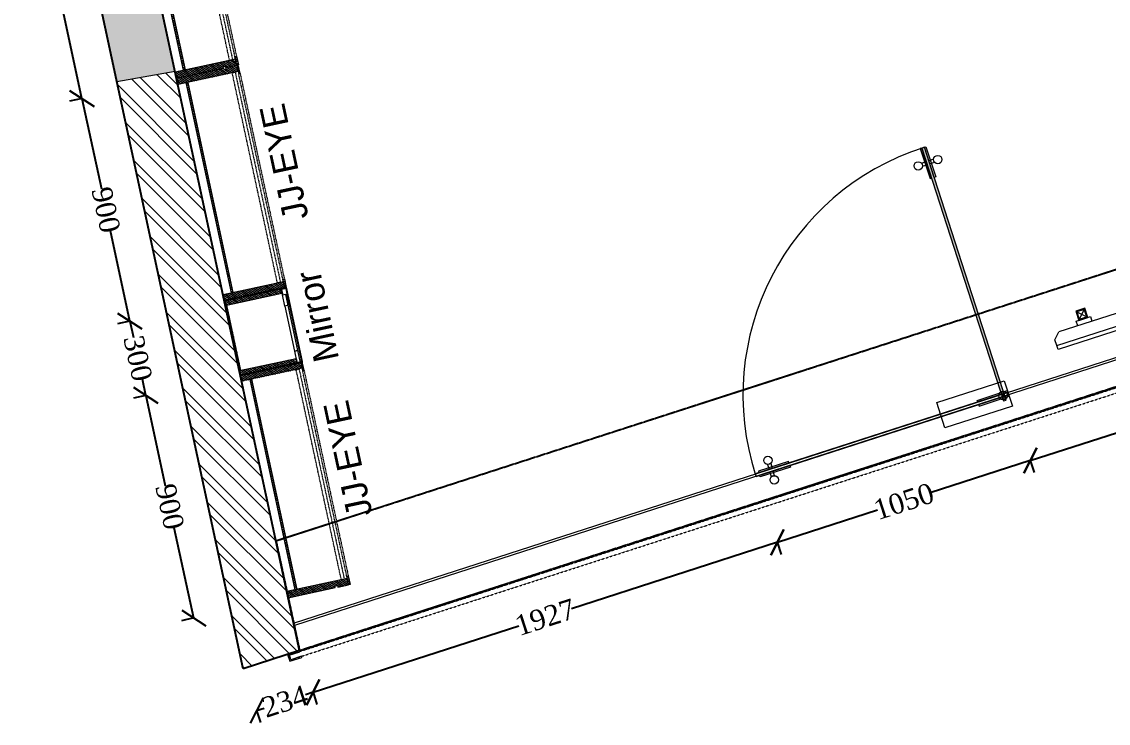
# Model space of a CAD drawing. Header units: millimetres. Extents: x 247811 to 254473, y -206991 to -192801.
# Drawn here: x 247948 to 252239, y -206991 to -204218 of the extents above; entities that cross this region are included whole.
import ezdxf

# ---------------------------------------------------------------- set-up
doc = ezdxf.new("R2010")
doc.units = ezdxf.units.MM
doc.header["$LTSCALE"] = 0.1
doc.header["$MEASUREMENT"] = 0
doc.header["$PDMODE"] = 3
for name, pattern in [('a_p6_plan_L18$0$HIDDEN', [0.375, 0.25, -0.125]), ('ACAD_ISO03W100', [30, 12, -18]), ('HIDDEN', [0.375, 0.25, -0.125])]:
    doc.linetypes.add(name, pattern=pattern)
for name, color, linetype, lineweight in [('A-DIM', 31, 'Continuous', 15), ('Column', 243, 'Continuous', 9), ('Floor-Unit', 1, 'Continuous', 13), ('Glass-FrontGlazing', 150, 'Continuous', 20), ('LENS_GLASS', 4, 'Continuous', 5), ('LENS_HATCH_WALL', 251, 'Continuous', 5), ('LENS_TEXT', 4, 'Continuous', 5), ('LN-ELEVATION-1', 81, 'Continuous', 13), ('LN-ELEVATION-2', 103, 'Continuous', 20), ('LN-ELEVATION-3', 125, 'a_p6_plan_L18$0$HIDDEN', 18), ('LN-ELEVATION-4', 145, 'Continuous', 13), ('LN-HATCH', 251, 'Continuous', 0), ('Mirror', 4, 'Continuous', 15), ('shutter', 8, 'Continuous', 18), ('TV', 3, 'Continuous', 18)]:
    doc.layers.add(name, color=color, linetype=linetype, lineweight=lineweight)
doc.layers.add('BEAM', color=5, linetype='Continuous')
doc.layers.add('wall', color=5, linetype='Continuous')
doc.layers.add('Column hatch', color=252, linetype='Continuous', lineweight=20, true_color=0x8a8a8a)
doc.styles.add('LK by Kuldeepak', font='times.ttf')
doc.styles.get("Standard").update_dxf_attribs({"font": 'arial.ttf'})
doc.dimstyles.new('LK BY KULDEEPAK', dxfattribs={"dimtxt": 80, "dimasz": 80, "dimexe": 50, "dimexo": 1, "dimtad": 0, "dimdec": 0, "dimtxsty": 'LK by Kuldeepak', "dimblk": 'OBLIQUE', "dimcen": 2.5, "dimclrd": 250, "dimclre": 250, "dimclrt": 256, "dimadec": 0, "dimazin": 0, "dimtfac": 1, "dimtdec": 0, "dimtmove": 0, "dimatfit": 3, "dimfxl": 1, "dimarcsym": 0})
pattern_1 = [(45, (4208834.247, 1706614.74), (-4.4901280605, 4.4901280605), [])]
pattern_2 = [(45, (4209134.247, 1706614.74), (-4.4901280605, 4.4901280605), [])]

# ---------------------------------------------------------------- blocks, each defined once
blk = doc.blocks.new('GFCHGFD')
at = {"layer": 'LN-HATCH', "ltscale": 0.5}
h = blk.add_hatch(dxfattribs=at)
h.set_pattern_fill('ANSI31', color=256, scale=2)
h.set_pattern_definition([(45, (4060433.7416, 1708720.787), (-4.4901280605, 4.4901280605), [])])
h.paths.add_polyline_path([(212.9, 101.3), (230.9, 101.3), (230.9, -127.7), (212.9, -127.7)])
h.paths.add_polyline_path([(230.9, 95.3), (494.9, 95.3), (494.9, 101.3), (230.9, 101.3)])
h.paths.add_polyline_path([(512.9, 101.3), (494.9, 101.3), (494.9, -127.7), (512.9, -127.7)])
at = {"layer": 'Defpoints'}
blk.add_lwpolyline([(512.9, 101.3), (212.9, 101.3), (212.9, -148.7), (512.9, -148.7)], close=True, dxfattribs=at)
at = {"layer": 'LN-ELEVATION-1'}
for points in [[(212.9, 101.3), (230.9, 101.3), (230.9, -127.7), (212.9, -127.7)], [(230.9, 95.3), (494.9, 95.3), (494.9, 101.3), (230.9, 101.3)], [(512.9, 101.3), (494.9, 101.3), (494.9, -127.7), (512.9, -127.7)], [(259.9, -141.7), (259.9, -127.7), (214.9, -127.7), (214.9, -148.7), (223.9, -148.7), (223.9, -147.2), (216.4, -147.2), (216.4, -141.7)], [(442.9, -141.7), (442.9, -127.7), (487.9, -127.7), (487.9, -148.7), (478.9, -148.7), (478.9, -147.2), (486.4, -147.2), (486.4, -141.7)], [(504.9, -148.7), (504.9, -147.2), (509.4, -147.2), (509.4, -129.2), (487.9, -129.2), (487.9, -127.7), (510.9, -127.7), (510.9, -148.7)]]:
    blk.add_lwpolyline(points, close=True, dxfattribs=at)
at = {"layer": 'LN-ELEVATION-2'}
blk.add_lwpolyline([(259.9, -141.7), (442.9, -141.7), (442.9, -127.7), (259.9, -127.7)], close=True, dxfattribs=at)
at = {"layer": 'LN-ELEVATION-4', "ltscale": 0.5}
blk.add_line((478.9, -148.7), (223.9, -148.7), dxfattribs=at)
at = {"layer": 'Mirror', "lineweight": 0}
blk.add_lwpolyline([(216.4, -141.7), (486.4, -141.7), (486.4, -147.2), (216.4, -147.2)], close=True, dxfattribs=at)
blk = doc.blocks.new('dfbdfhq')
at = {"layer": 'LN-HATCH', "ltscale": 0.5}
h = blk.add_hatch(dxfattribs=at)
h.set_pattern_fill('ANSI31', color=256, scale=50)
h.paths.add_polyline_path([(-911.8, 0), (-911.8, -190), (-905.8, -190), (-905.8, -200), (-911.8, -200), (-911.8, -244), (-886.8, -244), (-886.8, 0)])
h = blk.add_hatch(dxfattribs=at)
h.set_pattern_fill('ANSI31', color=256, scale=2)
h.set_pattern_definition(pattern_1)
h.paths.add_polyline_path([(-11.8, 0), (-11.8, -190), (-17.8, -190), (-17.8, -200), (-11.8, -200), (-11.8, -244), (-36.8, -244), (-36.8, 0)])
h = blk.add_hatch(dxfattribs=at)
h.set_pattern_fill('ANSI31', color=256, scale=2)
h.set_pattern_definition(pattern_2)
h.paths.add_polyline_path([(-36.8, -40), (-886.8, -40), (-886.8, -34), (-36.8, -34)])
h = blk.add_hatch(dxfattribs=at)
h.set_pattern_fill('ANSI31', color=256, scale=2)
h.set_pattern_definition(pattern_2)
h.paths.add_polyline_path([(-876.8, -244), (-876.8, -250), (-911.8, -250), (-911.8, -244)])
h = blk.add_hatch(dxfattribs=at)
h.set_pattern_fill('ANSI31', color=256, scale=2)
h.set_pattern_definition(pattern_1)
h.paths.add_polyline_path([(-46.8, -244), (-46.8, -250), (-11.8, -250), (-11.8, -244)])
at = {"layer": 'LN-ELEVATION-1', "ltscale": 0.5}
for points in [[(-911.8, 0), (-911.8, -190), (-905.8, -190), (-905.8, -200), (-911.8, -200), (-911.8, -244), (-886.8, -244), (-886.8, 0)], [(-11.8, 0), (-11.8, -190), (-17.8, -190), (-17.8, -200), (-11.8, -200), (-11.8, -244), (-36.8, -244), (-36.8, 0)], [(-36.8, -40), (-886.8, -40), (-886.8, -34), (-36.8, -34)], [(-876.8, -244), (-876.8, -250), (-911.8, -250), (-911.8, -244)], [(-46.8, -244), (-46.8, -250), (-11.8, -250), (-11.8, -244)]]:
    blk.add_lwpolyline(points, close=True, dxfattribs=at)
at = {"layer": 'LN-ELEVATION-3', "ltscale": 0.5}
for p, q in [((-886.8, 0), (-36.8, 0)), ((-876.8, -244), (-46.8, -244)), ((-46.8, -250), (-876.8, -250))]:
    blk.add_line(p, q, dxfattribs=at)
at = {"layer": 'LN-ELEVATION-4', "linetype": 'ACAD_ISO03W100', "ltscale": 0.05}
blk.add_lwpolyline([(-886.8, -220), (-36.8, -220), (-36.8, -232), (-886.8, -232)], close=True, dxfattribs=at)
blk = doc.blocks.new('55 DER4')
at = {"layer": 'TV', "ltscale": 12}
for p, q in [((2111558.8, 1135690.5), (2111583.2, 1135690.5)), ((2111583.2, 1135690.5), (2111607.7, 1135666)), ((2111607.7, 1134473.9), (2111607.7, 1135666)), ((2111607.7, 1135587.9), (2111627.2, 1135587.9)), ((2111627.2, 1135587.9), (2111627.2, 1135529.3)), ((2111627.2, 1135529.3), (2111607.7, 1135529.3)), ((2111627.2, 1134610.6), (2111607.7, 1134610.6)), ((2111627.2, 1134610.6), (2111627.2, 1134552)), ((2111607.7, 1134552), (2111627.2, 1134552)), ((2111558.8, 1134449.5), (2111583.2, 1134449.5)), ((2111583.2, 1134449.5), (2111607.7, 1134473.9))]:
    blk.add_line(p, q, dxfattribs=at)
at = {"layer": 'TV'}
for p, q in [((2111661.6, 1135543.3), (2111631, 1135573.9)), ((2111661.6, 1135573.9), (2111631, 1135543.3)), ((2111661.6, 1134597.1), (2111631, 1134566.5))]:
    blk.add_line(p, q, dxfattribs=at)
at = {"layer": 'TV', "ltscale": 12}
blk.add_lwpolyline([(2111542.6, 1135690.5), (2111558.8, 1135690.5), (2111558.8, 1134449.5), (2111542.6, 1134449.5)], close=True, dxfattribs=at)
at = {"layer": 'TV'}
for points in [[(2111627.2, 1135577.7), (2111627.2, 1135539.5), (2111665.4, 1135539.5), (2111665.4, 1135577.7)], [(2111631, 1135573.9), (2111631, 1135543.3), (2111661.6, 1135543.3), (2111661.6, 1135573.9)], [(2111627.2, 1134562.7), (2111627.2, 1134600.9), (2111665.4, 1134600.9), (2111665.4, 1134562.7)], [(2111631, 1134566.5), (2111631, 1134597.1), (2111661.6, 1134597.1), (2111661.6, 1134566.5)]]:
    blk.add_lwpolyline(points, close=True, dxfattribs=at)
blk = doc.blocks.new('Entrance Door')
at = {"layer": 'LENS_GLASS', "ltscale": 111}
blk.add_hatch(color=256, dxfattribs=at).paths.add_polyline_path([(18, -34.8), (18, -1235), (30, -1235), (30, -34.8)])
at = {"layer": 'LENS_GLASS'}
for p, q in [((1117.8, -31.3), (1117.8, -54.3)), ((1132.8, -31.3), (1132.8, -54.3)), ((30, -54.2), (18, -66.2)), ((1117.8, -89.2), (1117.8, -66.3)), ((1132.8, -89.2), (1132.8, -66.3))]:
    blk.add_line(p, q, dxfattribs=at)
at = {"layer": 'LENS_GLASS', "ltscale": 44}
for p, q in [((-4.9, -1156.3), (18, -1156.3)), ((-4.9, -1171.3), (18, -1171.3)), ((52.9, -1156.3), (30, -1156.3)), ((52.9, -1171.3), (30, -1171.3))]:
    blk.add_line(p, q, dxfattribs=at)
at = {"layer": 'LENS_GLASS'}
for points in [[(320, -120.5), (0, -120.5), (0, 0), (320, 0)], [(0, -54.2), (142.5, -54.2), (142.5, -46.8), (0, -46.8)], [(1180.8, -54.3), (1038.3, -54.3), (1038.3, -46.8), (1180.8, -46.8)], [(0, -66.2), (142.5, -66.2), (142.5, -73.7), (0, -73.7)], [(1180.8, -66.3), (1038.3, -66.3), (1038.3, -73.8), (1180.8, -73.8)]]:
    blk.add_lwpolyline(points, close=True, dxfattribs=at)
at = {"layer": 'LENS_GLASS', "ltscale": 111}
blk.add_lwpolyline([(18, -34.8), (18, -1235), (30, -1235), (30, -34.8)], close=True, dxfattribs=at)
at = {"layer": 'LENS_GLASS', "ltscale": 222}
blk.add_lwpolyline([(-1.5, -66.2), (1198.8, -66.2), (1198.8, -54.2), (-1.5, -54.2)], close=True, dxfattribs=at)
at = {"layer": 'LENS_GLASS', "ltscale": 44}
for points in [[(18, -1092.5), (18, -1235), (10.5, -1235), (10.5, -1092.5)], [(30, -1092.5), (30, -1235), (37.5, -1235), (37.5, -1092.5)]]:
    blk.add_lwpolyline(points, close=True, dxfattribs=at)
at = {"layer": 'LENS_GLASS'}
for centre, radius in [((1125.3, -13.9), 19), ((24, -58.7), 19.8), ((1125.3, -106.6), 19)]:
    blk.add_circle(centre, radius, dxfattribs=at)
at = {"layer": 'LENS_GLASS', "ltscale": 44}
for centre in [(-22.4, -1163.8), (70.4, -1163.8)]:
    blk.add_circle(centre, 19, dxfattribs=at)
at = {"layer": 'LENS_GLASS', "ltscale": 222}
blk.add_arc((24, -60.2), 1174.8, 270, 359.9996, dxfattribs=at)
blk = doc.blocks.new('A$C3d5c696c')
at = {"layer": 'Column hatch'}
h = blk.add_hatch(color=256, dxfattribs=at)
h.dxf.hatch_style = 1
h.paths.add_polyline_path([(-492.4, 3400.1), (-492.4, 4065), (-722.2, 4064.9), (-722.1, 3359.6), (-498.7, 2320.2), (-268.8, 2360)])
at = {"layer": 'LENS_HATCH_WALL', "ltscale": 12}
h = blk.add_hatch(dxfattribs=at)
h.set_pattern_fill('ANSI32', color=256, scale=222, angle=90, style=0)
h.set_pattern_definition([(135, (-1636301.92, -26491450.07), (-58.86663953, -58.86663953), []), (135, (-1636301.92, -26491410.83), (-58.86663953, -58.86663953), [])])
h.paths.add_polyline_path([(5255.1, 3630.6), (5026.2, 3607.6), (5182, 2055.4), (5410.8, 2078.4)])
h.paths.add_polyline_path([(5171.9, 7060.9), (4941.9, 7059.3), (4961.3, 4254.4), (5191.2, 4277.5)])
h.paths.add_polyline_path([(5153.9, 9655.9), (4923.9, 9654.3), (4934.6, 8109.3), (5164.6, 8110.9)])
h.paths.add_polyline_path([(5125.8, 13700.8), (-724, 13660.2), (-723.5, 10666.7), (-496.1, 10666.7), (-492.4, 10666.7), (-492.4, 10861.9), (-504.7, 12631.8), (-492.4, 12631.9), (-492.4, 13431.8), (4897.4, 13469.2), (4916.6, 10704.2), (5146.6, 10705.8)])
h.paths.add_polyline_path([(-492.4, 9616.7), (-723.3, 9616.7), (-723, 8063.9), (-492.4, 8065.5)])
h.paths.add_polyline_path([(-492.4, 7015.5), (-722.8, 7013.9), (-722.2, 4065), (-492.4, 4066.6)])
edge = h.paths.add_edge_path()
edge.add_line((-268.8, 2360), (-498.7, 2320.2))
edge.add_line((-498.7, 2320.2), (1.6, 0.5))
edge.add_line((1.6, 0.5), (221.5, 71.6))
edge.add_line((221.5, 71.6), (-268.8, 2360))
at = {"layer": 'BEAM', "linetype": 'HIDDEN', "ltscale": 11}
blk.add_lwpolyline([(4813.8, 2018.5), (130.1, 504.3), (223.1, 72.1), (4858.7, 1570.8)], close=True, dxfattribs=at)
at = {"layer": 'Column'}
blk.add_line((-268.8, 2360), (-498.7, 2320.2), dxfattribs=at)
at = {"layer": 'Glass-FrontGlazing'}
blk.add_lwpolyline([(202.9, 170.7), (199.8, 180.2), (4845.4, 1682.1), (4848.5, 1672.5)], close=True, dxfattribs=at)
at = {"layer": 'shutter', "color": 5, "linetype": 'ACAD_ISO03W100', "ltscale": 0.05, "true_color": 0x0505ff, "elevation": -26.6}
blk.add_lwpolyline([(4908.4, 1561.3), (4902.5, 1579.6), (182.4, 53.7), (188.3, 35.4)], close=True, dxfattribs=at)
at = {"layer": 'shutter', "ltscale": 10, "elevation": 608.2}
blk.add_lwpolyline([(223.1, 72.1), (175.5, 56.7), (184.4, 29.2), (232, 44.6), (230.5, 49.1), (188.3, 35.4), (182.4, 53.7), (224.6, 67.3), (223.1, 72.1)], dxfattribs=at)
at = {"layer": 'wall', "color": 1}
for p, q in [((0, 0), (-721.9, 3358.9)), ((223.1, 72.1), (0, 0))]:
    blk.add_line(p, q, dxfattribs=at)
blk.add_lwpolyline([(223.1, 72.1), (-492.4, 3400.1), (-492.4, 4065)], dxfattribs=at)
at = {"layer": 'Glass-FrontGlazing', "xscale": 0.8748098701440419, "yscale": 0.8748098701440419, "zscale": 0.8748098701440419, "rotation": 197.9155615644339}
blk.add_blockref('Entrance Door', (3038.6, 1037.6), dxfattribs=at)
blk = doc.blocks.new('_Oblique')
at = {"color": 0, "linetype": 'ByBlock', "lineweight": -2}
blk.add_line((-0.5, -0.5), (0.5, 0.5), dxfattribs=at)
blk = doc.blocks.new('*D41')
at = {"layer": 'A-DIM', "color": 250, "lineweight": -2, "transparency": 16777216}
for p, q in [((248438, -205694.5), (248389, -205705.1)), ((248437.8, -205694.6), (248514.6, -206051.6)), ((248627, -206574.5), (248550.3, -206217.4)), ((248627.2, -206574.4), (248578.1, -206585))]:
    blk.add_line(p, q, dxfattribs=at)
at = {"layer": 'Defpoints', "color": 0, "transparency": 16777216}
for p in [(248811, -205614.3), (248437.8, -205694.6), (249000.1, -206494.2)]:
    blk.add_point(p, dxfattribs=at)
at = {"layer": 'A-DIM', "color": 250, "lineweight": -2, "transparency": 16777216, "xscale": 80, "yscale": 80, "zscale": 80}
for p, rotation in [((248437.8, -205694.6), 102.1338263204126), ((248627, -206574.5), 282.1338263204126)]:
    blk.add_blockref('_Oblique', p, dxfattribs=dict(at, rotation=rotation))
at = {"layer": 'A-DIM', "transparency": 16777216, "insert": (248532.4, -206134.5), "char_height": 80, "attachment_point": 5, "rotation": 282.1338, "style": 'LK by Kuldeepak'}
blk.add_mtext('900', dxfattribs=at)
blk = doc.blocks.new('*D42')
at = {"layer": 'A-DIM', "color": 250, "lineweight": -2, "transparency": 16777216}
for p, q in [((248375, -205401.2), (248325.9, -205411.8)), ((248374.8, -205401.3), (248388.5, -205465.1)), ((248437.8, -205694.6), (248424.1, -205630.7)), ((248438, -205694.5), (248389, -205705.1))]:
    blk.add_line(p, q, dxfattribs=at)
at = {"layer": 'Defpoints', "color": 0, "transparency": 16777216}
for p in [(248747.9, -205321), (248374.8, -205401.3), (248811, -205614.3)]:
    blk.add_point(p, dxfattribs=at)
at = {"layer": 'A-DIM', "color": 250, "lineweight": -2, "transparency": 16777216, "xscale": 80, "yscale": 80, "zscale": 80}
for p, rotation in [((248374.8, -205401.3), 102.1338263204355), ((248437.8, -205694.6), 282.1338263204355)]:
    blk.add_blockref('_Oblique', p, dxfattribs=dict(at, rotation=rotation))
at = {"layer": 'A-DIM', "transparency": 16777216, "insert": (248406.3, -205547.9), "char_height": 80, "attachment_point": 5, "rotation": 282.1338, "style": 'LK by Kuldeepak'}
blk.add_mtext('300', dxfattribs=at)
blk = doc.blocks.new('*D43')
at = {"layer": 'A-DIM', "color": 250, "lineweight": -2, "transparency": 16777216}
for p, q in [((248185.8, -204521.3), (248136.7, -204531.9)), ((248185.6, -204521.4), (248262.4, -204878.4)), ((248374.8, -205401.3), (248298, -205044.2)), ((248375, -205401.2), (248325.9, -205411.8))]:
    blk.add_line(p, q, dxfattribs=at)
at = {"layer": 'Defpoints', "color": 0, "transparency": 16777216}
for p in [(248558.7, -204441.1), (248185.6, -204521.4), (248747.9, -205321)]:
    blk.add_point(p, dxfattribs=at)
at = {"layer": 'A-DIM', "color": 250, "lineweight": -2, "transparency": 16777216, "xscale": 80, "yscale": 80, "zscale": 80}
for p, rotation in [((248185.6, -204521.4), 102.1338263204355), ((248374.8, -205401.3), 282.1338263204355)]:
    blk.add_blockref('_Oblique', p, dxfattribs=dict(at, rotation=rotation))
at = {"layer": 'A-DIM', "transparency": 16777216, "insert": (248280.2, -204961.3), "char_height": 80, "attachment_point": 5, "rotation": 282.1338, "style": 'LK by Kuldeepak'}
blk.add_mtext('900', dxfattribs=at)
blk = doc.blocks.new('*D44')
at = {"layer": 'A-DIM', "color": 250, "lineweight": -2, "transparency": 16777216}
for p, q in [((247996.6, -203641.4), (247947.5, -203652)), ((247996.4, -203641.5), (248073.2, -203998.5)), ((248185.6, -204521.4), (248108.8, -204164.3)), ((248185.8, -204521.3), (248136.7, -204531.9))]:
    blk.add_line(p, q, dxfattribs=at)
at = {"layer": 'Defpoints', "color": 0, "transparency": 16777216}
for p in [(248369.6, -203561.3), (247996.4, -203641.5), (248558.7, -204441.1)]:
    blk.add_point(p, dxfattribs=at)
at = {"layer": 'A-DIM', "color": 250, "lineweight": -2, "transparency": 16777216, "xscale": 80, "yscale": 80, "zscale": 80}
for p, rotation in [((247996.4, -203641.5), 102.1338263204355), ((248185.6, -204521.4), 282.1338263204355)]:
    blk.add_blockref('_Oblique', p, dxfattribs=dict(at, rotation=rotation))
at = {"layer": 'A-DIM', "transparency": 16777216, "insert": (248091, -204081.4), "char_height": 80, "attachment_point": 5, "rotation": 282.1338, "style": 'LK by Kuldeepak'}
blk.add_mtext('900', dxfattribs=at)
blk = doc.blocks.new('*D103')
at = {"layer": 'A-DIM', "color": 250, "lineweight": -2, "transparency": 16777216}
for p, q in [((249098.4, -206868.1), (249068.6, -206877.7)), ((249098.4, -206867.9), (249113.8, -206915.7)), ((248875.3, -206940), (248890.7, -206987.8)), ((248875.4, -206940.2), (248905.2, -206930.6))]:
    blk.add_line(p, q, dxfattribs=at)
at = {"layer": 'Defpoints', "color": 0, "transparency": 16777216}
for p in [(249044.9, -206702.7), (248821.9, -206774.8), (249098.4, -206868.1)]:
    blk.add_point(p, dxfattribs=at)
at = {"layer": 'A-DIM', "color": 250, "lineweight": -2, "transparency": 16777216, "xscale": 80, "yscale": 80, "zscale": 80}
for p, rotation in [((249098.4, -206868.1), 17.91510967841925), ((248875.4, -206940.2), 197.9151096784192)]:
    blk.add_blockref('_Oblique', p, dxfattribs=dict(at, rotation=rotation))
at = {"layer": 'A-DIM', "transparency": 16777216, "insert": (248986.9, -206904.1), "char_height": 80, "attachment_point": 5, "rotation": 17.9151, "style": 'LK by Kuldeepak'}
blk.add_mtext('234', dxfattribs=at)
blk = doc.blocks.new('*D104')
at = {"layer": 'A-DIM', "color": 250, "lineweight": -2, "transparency": 16777216}
for p, q in [((250932.3, -206275.2), (250119.3, -206538.1)), ((250932.2, -206275.1), (250947.7, -206322.8)), ((249098.4, -206868.1), (249911.4, -206605.2)), ((249098.4, -206867.9), (249113.8, -206915.7))]:
    blk.add_line(p, q, dxfattribs=at)
at = {"layer": 'Defpoints', "color": 0, "transparency": 16777216}
for p in [(250848.1, -206014.6), (250932.3, -206275.2), (249044.9, -206702.7)]:
    blk.add_point(p, dxfattribs=at)
at = {"layer": 'A-DIM', "color": 250, "lineweight": -2, "transparency": 16777216, "xscale": 80, "yscale": 80, "zscale": 80}
for p, rotation in [((250932.3, -206275.2), 17.91510967841341), ((249098.4, -206868.1), 197.9151096784134)]:
    blk.add_blockref('_Oblique', p, dxfattribs=dict(at, rotation=rotation))
at = {"layer": 'A-DIM', "transparency": 16777216, "insert": (250015.4, -206571.7), "char_height": 80, "attachment_point": 5, "rotation": 17.9151, "style": 'LK by Kuldeepak'}
blk.add_mtext('1927', dxfattribs=at)
blk = doc.blocks.new('*D105')
at = {"layer": 'A-DIM', "color": 250, "lineweight": -2, "transparency": 16777216}
for p, q in [((251931.4, -205952.2), (251536.2, -206080)), ((251931.3, -205952.1), (251946.8, -205999.8)), ((250932.3, -206275.2), (251327.4, -206147.5)), ((250932.2, -206275.1), (250947.7, -206322.8))]:
    blk.add_line(p, q, dxfattribs=at)
at = {"layer": 'Defpoints', "color": 0, "transparency": 16777216}
for p in [(251847.1, -205691.7), (251931.4, -205952.2), (250848.1, -206014.6)]:
    blk.add_point(p, dxfattribs=at)
at = {"layer": 'A-DIM', "color": 250, "lineweight": -2, "transparency": 16777216, "xscale": 80, "yscale": 80, "zscale": 80}
for p, rotation in [((251931.4, -205952.2), 17.91510967841341), ((250932.3, -206275.2), 197.9151096784134)]:
    blk.add_blockref('_Oblique', p, dxfattribs=dict(at, rotation=rotation))
at = {"layer": 'A-DIM', "transparency": 16777216, "insert": (251431.8, -206113.7), "char_height": 80, "attachment_point": 5, "rotation": 17.9151, "style": 'LK by Kuldeepak'}
blk.add_mtext('1050', dxfattribs=at)
blk = doc.blocks.new('*D106')
at = {"layer": 'A-DIM', "color": 250, "lineweight": -2, "transparency": 16777216}
for p, q in [((253734.1, -205369.4), (252935.4, -205627.6)), ((253734, -205369.3), (253749.5, -205417)), ((251931.4, -205952.2), (252730, -205694)), ((251931.3, -205952.1), (251946.8, -205999.8))]:
    blk.add_line(p, q, dxfattribs=at)
at = {"layer": 'Defpoints', "color": 0, "transparency": 16777216}
for p in [(253680.6, -205204), (253734.1, -205369.4), (251847.1, -205691.7)]:
    blk.add_point(p, dxfattribs=at)
at = {"layer": 'A-DIM', "color": 250, "lineweight": -2, "transparency": 16777216, "xscale": 80, "yscale": 80, "zscale": 80}
for p, rotation in [((253734.1, -205369.4), 17.91510967841341), ((251931.4, -205952.2), 197.9151096784134)]:
    blk.add_blockref('_Oblique', p, dxfattribs=dict(at, rotation=rotation))
at = {"layer": 'A-DIM', "transparency": 16777216, "insert": (252832.7, -205660.8), "char_height": 80, "attachment_point": 5, "rotation": 17.9151, "style": 'LK by Kuldeepak'}
blk.add_mtext('1895', dxfattribs=at)

msp = doc.modelspace()

# ---------------------------------------------------------------- block references
at = {"layer": 'Floor-Unit'}
for name, p, rotation in [('dfbdfhq', (248367.1, -203549.7), 102.1338263203743), ('dfbdfhq', (248556.2, -204429.6), 102.1338263203743), ('55 DER4', (1982192.4, -1865327.2), 107.9151091163802), ('GFCHGFD', (248954.8, -205801.2), 102.1338263203743), ('dfbdfhq', (248808.5, -205602.8), 102.1338263203743)]:
    msp.add_blockref(name, p, dxfattribs=dict(at, rotation=rotation))
at = {"layer": 'wall', "color": 1}
msp.add_blockref('A$C3d5c696c', (248821.9, -206774.8), dxfattribs=at)

# ---------------------------------------------------------------- texts
at = {"layer": 'LENS_TEXT', "linetype": 'Continuous', "ltscale": 3, "char_height": 100, "width": 244.677, "attachment_point": 5, "rotation": 102.1338}
for s, insert in [('\\pxql;JJ-EYE', (249007.3, -204880.6)), ('\\pxql;Mirror', (249127.7, -205440.8)), ('\\pxql;JJ-EYE', (249259.5, -206053.8))]:
    msp.add_mtext(s, dxfattribs=dict(at, insert=insert))

# ---------------------------------------------------------------- dimensions: what is measured, and where the dimension line sits
at = {"layer": 'A-DIM'}
for base, p1, p2, angle, picture, middle in [((247996.4, -203641.5), (248558.7, -204441.1), (248369.6, -203561.3), 282.1338, '*D44', (248091, -204081.4)), ((248185.6, -204521.4), (248747.9, -205321), (248558.7, -204441.1), 282.1338, '*D43', (248280.2, -204961.3)), ((253734.1, -205369.4), (251847.1, -205691.7), (253680.6, -205204), 197.9151, '*D106', (252832.7, -205660.8)), ((248374.8, -205401.3), (248811, -205614.3), (248747.9, -205321), 282.1338, '*D42', (248406.3, -205547.9)), ((251931.4, -205952.2), (250848.1, -206014.6), (251847.1, -205691.7), 197.9151, '*D105', (251431.8, -206113.7)), ((250932.3, -206275.2), (249044.9, -206702.7), (250848.1, -206014.6), 197.9151, '*D104', (250015.4, -206571.7))]:
    dim = msp.add_linear_dim(base=base, p1=p1, p2=p2, angle=angle, dimstyle='LK BY KULDEEPAK', override={"dimtmove": 1, "dimfxl": 0.18, "dimfxlon": 1, "dimarcsym": 1}, dxfattribs=at)
    dim.commit()
    dim.dimension.update_dxf_attribs({"geometry": picture, "text_midpoint": middle})
for p1, p2, distance, picture, middle in [((249000.1, -206494.2), (248811, -205614.3), 381.6, '*D41', (248532.4, -206134.5)), ((248821.9, -206774.8), (249044.9, -206702.7), -173.9, '*D103', (248986.9, -206904.1))]:
    dim = msp.add_aligned_dim(p1=p1, p2=p2, distance=distance, dimstyle='LK BY KULDEEPAK', override={"dimfxl": 0.18, "dimfxlon": 1, "dimarcsym": 1}, dxfattribs=at)
    dim.commit()
    dim.dimension.update_dxf_attribs({"geometry": picture, "text_midpoint": middle})

doc.saveas('drawing.dxf')
